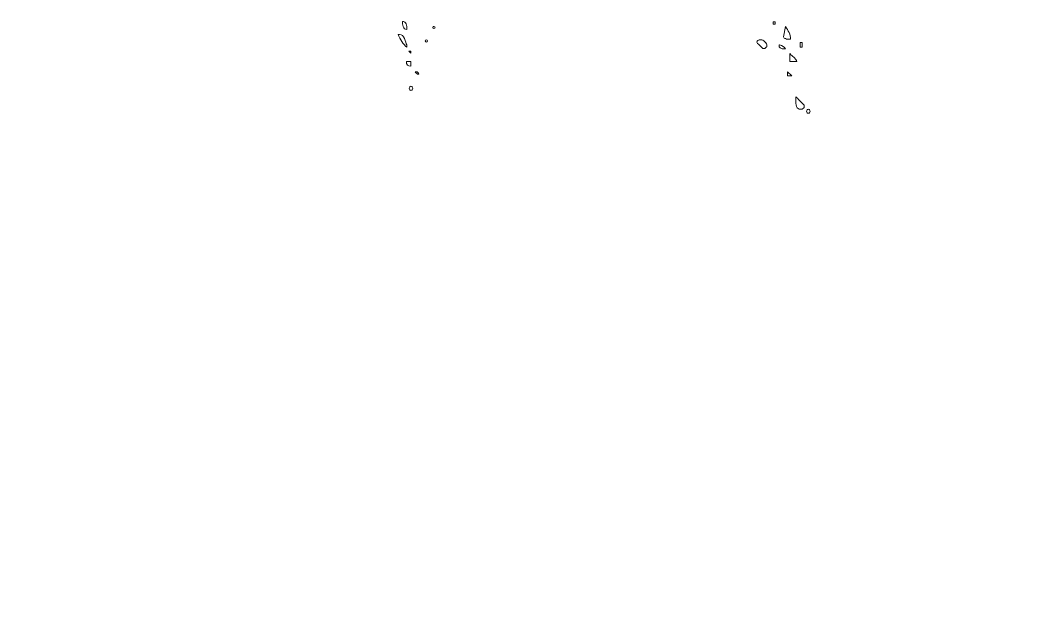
# Model space of a CAD drawing. Extents: x 915 to 2086, y -2344 to -655.
# Drawn here: x 1543.8 to 1696.7, y -866.4 to -777.5 of the extents above; entities that cross this region are included whole.
import ezdxf

# ---------------------------------------------------------------- set-up
doc = ezdxf.new("R2010")
doc.units = 0
doc.header["$MEASUREMENT"] = 0
doc.layers.add('Layer 1', color=7, linetype='Continuous')

# ---------------------------------------------------------------- blocks, each defined once
blk = doc.blocks.new('block 2')
at = {"layer": 'Layer 1', "lineweight": 0}
for points in [[(1659.58, -777.84), (1659.58, -778.2), (1659.32, -778.2), (1659.32, -777.84), (1659.58, -777.84)], [(1663.45, -781.72), (1663.45, -781.01), (1663.72, -781.01), (1663.72, -781.72), (1663.45, -781.72)], [(1603.43, -782.33), (1603.78, -782.33), (1603.78, -782.6), (1603.43, -782.33)], [(1661.52, -785.5), (1662.14, -786.12), (1661.52, -786.12), (1661.52, -785.5)]]:
    blk.add_lwpolyline(points, dxfattribs=at)
for points, knots in [([(2085.86, -929.01), (2085.63, -928.87), (2085.41, -928.75), (2085.18, -928.61), (2085.18, -928.61), (2085.18, -716.49), (2085.18, -716.49), (2085.18, -682.75), (2057.73, -655.31), (2024, -655.31), (2024, -655.31), (976.9, -655.31), (976.9, -655.31), (943.16, -655.31), (915.72, -682.75), (915.72, -716.49), (915.72, -716.49), (915.72, -928.61), (915.72, -928.61), (915.49, -928.75), (915.27, -928.87), (915.04, -929.01), (915.04, -929.01), (915.28, -929.05), (915.72, -929.14), (915.72, -929.14), (915.72, -2282.96), (915.72, -2282.96), (915.72, -2316.7), (943.16, -2344.14), (976.9, -2344.14), (976.9, -2344.14), (2024, -2344.14), (2024, -2344.14), (2057.73, -2344.14), (2085.18, -2316.7), (2085.18, -2282.96), (2085.18, -2282.96), (2085.18, -929.14), (2085.18, -929.14), (2085.62, -929.05), (2085.86, -929.01), (2085.86, -929.01)], [0, 0, 0, 0, 1, 1, 1, 2, 2, 2, 3, 3, 3, 4, 4, 4, 5, 5, 5, 6, 6, 6, 7, 7, 7, 8, 8, 8, 9, 9, 9, 10, 10, 10, 11, 11, 11, 12, 12, 12, 13, 13, 13, 14, 14, 14, 14]), ([(1603.03, -778.15), (1603.12, -778.42), (1603.16, -778.69), (1603.16, -778.99), (1602.87, -778.99), (1602.68, -778.84), (1602.59, -778.55), (1602.5, -778.26), (1602.46, -777.99), (1602.46, -777.76), (1602.75, -777.76), (1602.94, -777.89), (1603.03, -778.15)], [0, 0, 0, 0, 1, 1, 1, 2, 2, 2, 3, 3, 3, 4, 4, 4, 4]), ([(1607.48, -778.68), (1607.48, -778.77), (1607.42, -778.81), (1607.3, -778.81), (1607.18, -778.87), (1607.12, -778.83), (1607.12, -778.68), (1607.12, -778.54), (1607.18, -778.49), (1607.3, -778.55), (1607.42, -778.55), (1607.48, -778.59), (1607.48, -778.68)], [0, 0, 0, 0, 1, 1, 1, 2, 2, 2, 3, 3, 3, 4, 4, 4, 4]), ([(1660.99, -780.31), (1660.93, -780.25), (1660.9, -780.19), (1660.9, -780.13), (1660.9, -780.13), (1661.17, -778.55), (1661.17, -778.55), (1661.4, -778.84), (1661.59, -779.15), (1661.74, -779.47), (1661.89, -779.79), (1661.96, -780.13), (1661.96, -780.49), (1661.9, -780.49), (1661.78, -780.49), (1661.61, -780.49), (1661.43, -780.49), (1661.28, -780.46), (1661.17, -780.4), (1661.11, -780.4), (1661.05, -780.37), (1660.99, -780.31)], [0, 0, 0, 0, 1, 1, 1, 2, 2, 2, 3, 3, 3, 4, 4, 4, 5, 5, 5, 6, 6, 6, 7, 7, 7, 7]), ([(1602.02, -779.78), (1602.37, -779.78), (1602.62, -779.99), (1602.77, -780.4), (1602.91, -780.81), (1603.04, -781.13), (1603.16, -781.36), (1603.16, -781.36), (1603.16, -781.72), (1603.16, -781.72), (1602.87, -781.48), (1602.61, -781.19), (1602.37, -780.84), (1602.14, -780.49), (1601.96, -780.13), (1601.84, -779.78), (1601.84, -779.78), (1602.02, -779.78), (1602.02, -779.78)], [0, 0, 0, 0, 1, 1, 1, 2, 2, 2, 3, 3, 3, 4, 4, 4, 5, 5, 5, 6, 6, 6, 6]), ([(1606.33, -780.75), (1606.21, -780.98), (1606.1, -780.98), (1605.98, -780.75), (1605.98, -780.63), (1606.04, -780.57), (1606.16, -780.57), (1606.27, -780.57), (1606.33, -780.63), (1606.33, -780.75)], [0, 0, 0, 0, 1, 1, 1, 2, 2, 2, 3, 3, 3, 3]), ([(1657.38, -780.57), (1657.62, -780.57), (1657.84, -780.68), (1658.04, -780.88), (1658.25, -781.09), (1658.35, -781.31), (1658.35, -781.54), (1658.35, -781.6), (1658.31, -781.66), (1658.22, -781.72), (1658.13, -781.78), (1658.06, -781.84), (1658, -781.89), (1658, -781.89), (1657.73, -781.89), (1657.73, -781.89), (1657.62, -781.78), (1657.44, -781.61), (1657.21, -781.41), (1656.97, -781.21), (1656.82, -781.04), (1656.77, -780.92), (1656.82, -780.69), (1657.03, -780.57), (1657.38, -780.57)], [0, 0, 0, 0, 1, 1, 1, 2, 2, 2, 3, 3, 3, 4, 4, 4, 5, 5, 5, 6, 6, 6, 7, 7, 7, 8, 8, 8, 8]), ([(1660.2, -781.54), (1660.2, -781.54), (1660.2, -781.45), (1660.2, -781.45), (1660.2, -781.4), (1660.23, -781.36), (1660.29, -781.36), (1660.7, -781.48), (1660.99, -781.69), (1661.17, -781.98), (1661.17, -781.98), (1660.9, -781.98), (1660.9, -781.98), (1660.73, -781.98), (1660.61, -781.95), (1660.55, -781.89), (1660.43, -781.84), (1660.34, -781.78), (1660.29, -781.72), (1660.23, -781.72), (1660.2, -781.69), (1660.2, -781.63), (1660.2, -781.63), (1660.2, -781.54), (1660.2, -781.54)], [0, 0, 0, 0, 1, 1, 1, 2, 2, 2, 3, 3, 3, 4, 4, 4, 5, 5, 5, 6, 6, 6, 7, 7, 7, 8, 8, 8, 8]), ([(1603.78, -783.92), (1603.78, -783.92), (1603.78, -784.62), (1603.78, -784.62), (1603.31, -784.62), (1603.07, -784.39), (1603.07, -783.92), (1603.07, -783.92), (1603.78, -783.92), (1603.78, -783.92)], [0, 0, 0, 0, 1, 1, 1, 2, 2, 2, 3, 3, 3, 3]), ([(1661.87, -783.92), (1661.87, -783.92), (1661.87, -782.69), (1661.87, -782.69), (1661.93, -782.8), (1662.08, -782.95), (1662.31, -783.12), (1662.55, -783.3), (1662.69, -783.45), (1662.75, -783.57), (1662.87, -783.69), (1662.93, -783.8), (1662.93, -783.92), (1662.93, -783.92), (1661.87, -783.92), (1661.87, -783.92)], [0, 0, 0, 0, 1, 1, 1, 2, 2, 2, 3, 3, 3, 4, 4, 4, 5, 5, 5, 5]), ([(1604.75, -785.5), (1604.75, -785.5), (1604.92, -785.68), (1604.92, -785.68), (1604.92, -785.68), (1605.01, -785.77), (1605.01, -785.77), (1605.01, -785.77), (1604.92, -785.85), (1604.92, -785.85), (1604.8, -785.85), (1604.75, -785.83), (1604.75, -785.77), (1604.69, -785.77), (1604.57, -785.68), (1604.4, -785.5), (1604.4, -785.5), (1604.75, -785.5), (1604.75, -785.5)], [0, 0, 0, 0, 1, 1, 1, 2, 2, 2, 3, 3, 3, 4, 4, 4, 5, 5, 5, 6, 6, 6, 6]), ([(1603.78, -787.7), (1603.95, -787.7), (1604.04, -787.81), (1604.04, -788.01), (1604.04, -788.22), (1603.95, -788.32), (1603.78, -788.32), (1603.6, -788.32), (1603.52, -788.22), (1603.52, -788.01), (1603.52, -787.81), (1603.6, -787.7), (1603.78, -787.7)], [0, 0, 0, 0, 1, 1, 1, 2, 2, 2, 3, 3, 3, 4, 4, 4, 4]), ([(1662.75, -789.29), (1662.87, -789.4), (1663.09, -789.63), (1663.41, -789.95), (1663.73, -790.27), (1663.95, -790.49), (1664.07, -790.61), (1664.07, -790.61), (1664.07, -790.87), (1664.07, -790.87), (1664.07, -790.93), (1664.03, -790.99), (1663.94, -791.05), (1663.85, -791.11), (1663.78, -791.17), (1663.72, -791.22), (1663.72, -791.22), (1663.54, -791.22), (1663.54, -791.22), (1663.19, -791.22), (1662.97, -791.08), (1662.88, -790.78), (1662.8, -790.49), (1662.75, -790.2), (1662.75, -789.9), (1662.75, -789.9), (1662.75, -789.29), (1662.75, -789.29)], [0, 0, 0, 0, 1, 1, 1, 2, 2, 2, 3, 3, 3, 4, 4, 4, 5, 5, 5, 6, 6, 6, 7, 7, 7, 8, 8, 8, 9, 9, 9, 9]), ([(1664.95, -791.53), (1664.95, -791.74), (1664.86, -791.84), (1664.69, -791.84), (1664.51, -791.84), (1664.42, -791.74), (1664.42, -791.53), (1664.42, -791.33), (1664.51, -791.22), (1664.69, -791.22), (1664.86, -791.22), (1664.95, -791.33), (1664.95, -791.53)], [0, 0, 0, 0, 1, 1, 1, 2, 2, 2, 3, 3, 3, 4, 4, 4, 4])]:
    blk.add_open_spline(points, degree=3, knots=knots, dxfattribs=at)

msp = doc.modelspace()

# ---------------------------------------------------------------- block references
at = {"layer": 'Layer 1'}
msp.add_blockref('block 2', (0, 0), dxfattribs=at)

doc.saveas('drawing.dxf')
